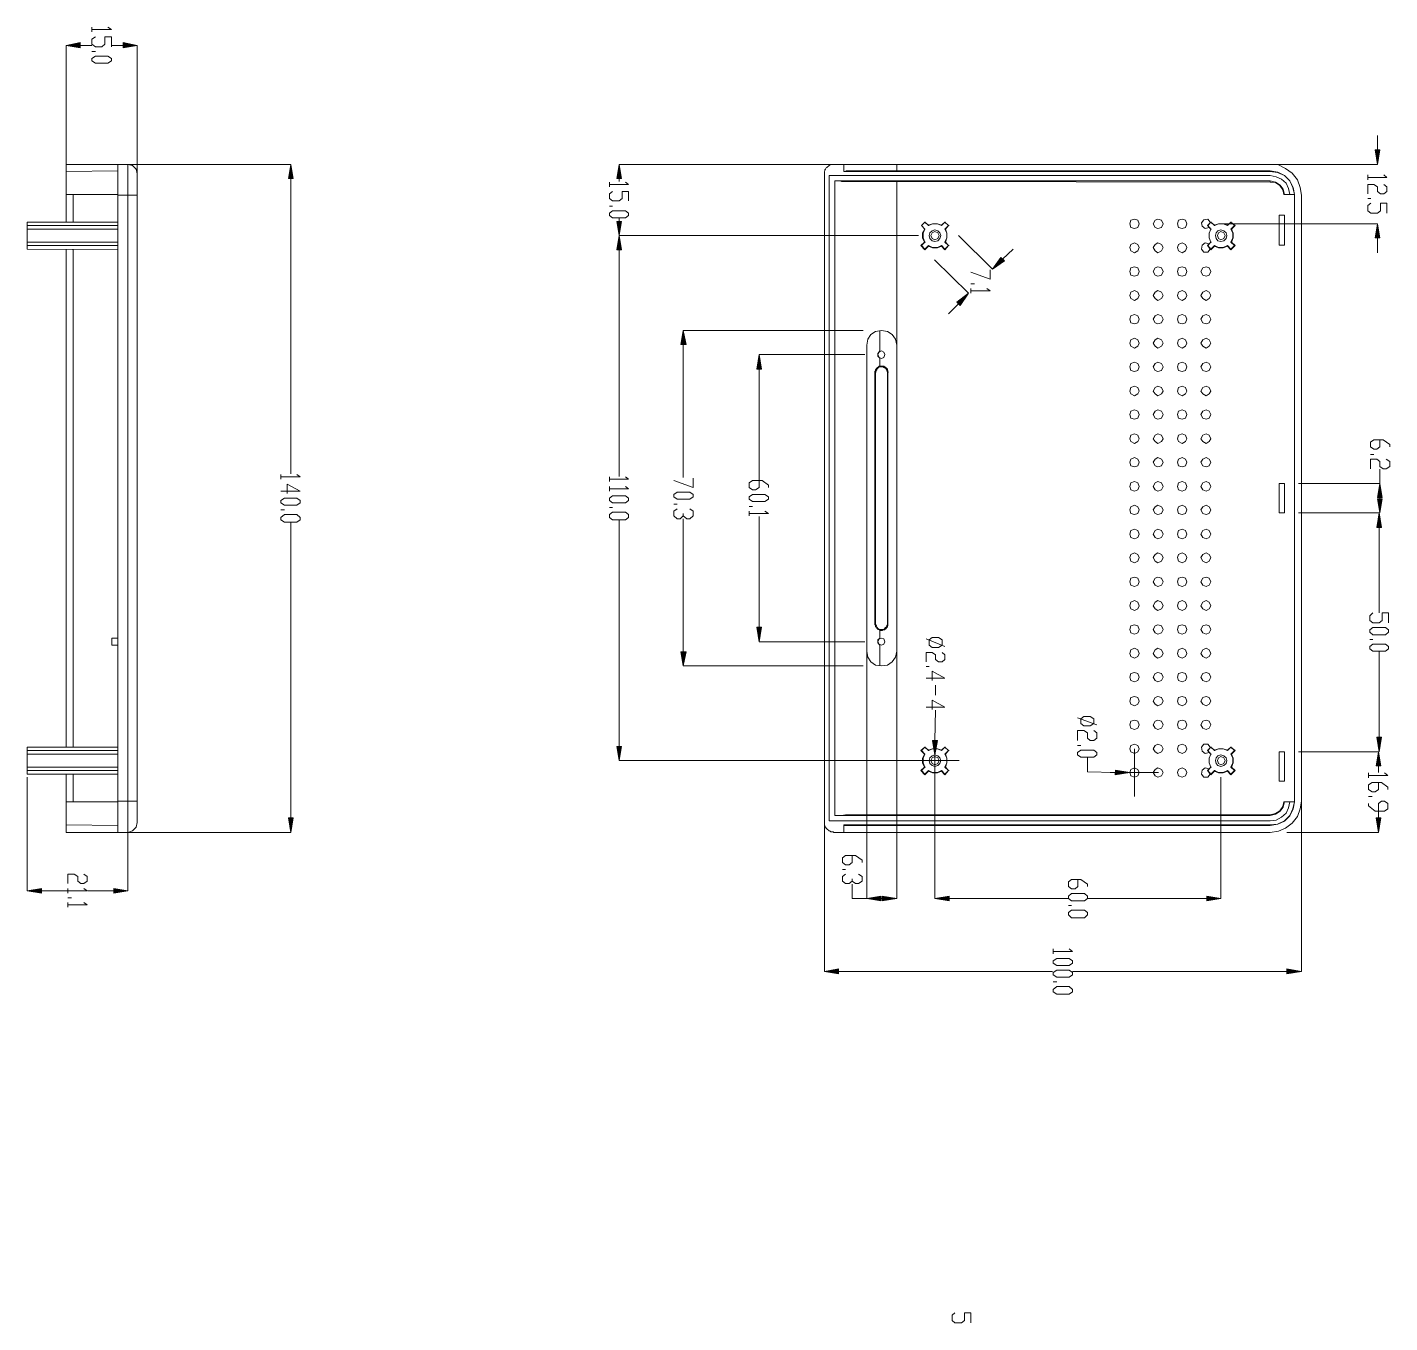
# Model space of a CAD drawing. Header units: inches. Extents: x 165 to 477, y 61 to 737.
# Drawn here: x 164.5 to 442.4, y 472.8 to 736.9 of the extents above; entities that cross this region are included whole.
import ezdxf

# ---------------------------------------------------------------- set-up
doc = ezdxf.new("R2010")
doc.units = ezdxf.units.IN
doc.header["$MEASUREMENT"] = 0
doc.layers.add('图层 1', color=7, linetype='Continuous')

msp = doc.modelspace()

# ---------------------------------------------------------------- hatches: boundary and pattern name
at = {"layer": '图层 1', "true_color": 0xffffff}
for points in [[(175.32, 733.8), (175.32, 732.72), (172.44, 733.2)], [(184.08, 733.8), (184.08, 732.72), (186.96, 733.2)], [(440.4, 711.96), (439.44, 711.96), (439.92, 708.96)], [(218.76, 706.08), (217.8, 706.08), (218.28, 708.96)], [(285.72, 706.08), (284.76, 706.08), (285.24, 708.96)], [(285.72, 697.32), (284.76, 697.32), (285.24, 694.44)], [(440.4, 693.96), (439.44, 693.96), (439.92, 696.84)], [(285.72, 691.56), (284.76, 691.56), (285.24, 694.44)], [(363.84, 689.28), (363.12, 690), (361.44, 687.6)], [(354.84, 680.16), (354.12, 680.88), (356.52, 682.68)], [(298.92, 672.24), (297.84, 672.24), (298.32, 675.12)], [(314.28, 667.2), (313.32, 667.2), (313.8, 670.2)], [(440.88, 641.04), (439.92, 641.04), (440.4, 643.92)], [(440.88, 640.8), (439.92, 640.8), (440.4, 637.92)], [(440.76, 634.92), (439.8, 634.92), (440.28, 637.92)], [(314.28, 614.64), (313.32, 614.64), (313.8, 611.64)], [(298.92, 609.6), (297.84, 609.6), (298.32, 606.72)], [(440.76, 592.2), (439.8, 592.2), (440.28, 589.2)], [(285.72, 590.28), (284.76, 590.28), (285.24, 587.4)], [(350.16, 591.48), (349.2, 591.48), (349.68, 588.6)], [(440.64, 586.32), (439.68, 586.32), (440.16, 589.2)], [(386.52, 585.48), (386.4, 584.52), (389.4, 585)], [(218.76, 575.76), (217.8, 575.76), (218.28, 572.76)], [(440.64, 575.76), (439.68, 575.76), (440.16, 572.76)], [(167.4, 561.36), (167.4, 560.4), (164.52, 560.88)], [(182.16, 561.36), (182.16, 560.4), (185.04, 560.88)], [(338.64, 559.8), (338.64, 558.84), (335.76, 559.32)], [(338.88, 559.8), (338.88, 558.84), (341.88, 559.32)], [(352.56, 559.8), (352.56, 558.84), (349.68, 559.32)], [(405.12, 559.8), (405.12, 558.84), (408, 559.32)], [(330, 544.92), (330, 543.96), (327.12, 544.44)], [(421.44, 544.92), (421.44, 543.96), (424.44, 544.44)]]:
    msp.add_hatch(color=7, dxfattribs=at).paths.add_polyline_path(points)

# ---------------------------------------------------------------- linework, layer by layer
at = {"layer": '图层 1', "color": 7, "lineweight": 5, "true_color": 0xffffff}
for points in [[(180.96, 736.92), (181.68, 736.44), (177.72, 736.44)], [(177.72, 736.92), (177.72, 735.96)], [(178.44, 735), (177.72, 734.52), (177.72, 733.44), (178.44, 732.96), (179.76, 732.96), (180.36, 733.44), (180.36, 735), (181.68, 735), (181.68, 732.96)], [(172.44, 704.76), (172.44, 733.2)], [(175.32, 733.2), (177.72, 733.2)], [(177.72, 732), (178.44, 732)], [(177.72, 730.56), (178.44, 731.04), (180.96, 731.04), (181.68, 730.56), (181.68, 730.08), (180.96, 729.6), (178.44, 729.6), (177.72, 730.08), (177.72, 730.56)], [(184.08, 733.2), (181.8, 733.2)], [(186.96, 704.76), (186.96, 733.2)], [(439.92, 711.96), (439.92, 714.84)], [(172.44, 708.96), (172.44, 697.2)], [(185.04, 708.96), (172.44, 708.96)], [(175.8, 708.96), (218.28, 708.96)], [(183, 708.96), (183, 572.76)], [(186.96, 707.04), (186.72, 708), (186, 708.72), (185.04, 708.96)], [(346.32, 708.96), (285.24, 708.96)], [(327.12, 707.04), (327.12, 707.52), (327.24, 707.64), (327.24, 707.88), (327.36, 708), (327.48, 708.24), (327.6, 708.36), (327.72, 708.48), (327.96, 708.6), (328.08, 708.72), (328.32, 708.84), (328.44, 708.96), (329.04, 708.96)], [(418.08, 708.96), (329.04, 708.96)], [(331.08, 707.52), (331.08, 708.96)], [(408, 708.96), (439.92, 708.96)], [(424.44, 702.72), (424.2, 704.28), (423.6, 705.84), (422.52, 707.16), (421.2, 708.12), (419.76, 708.84), (418.08, 708.96)], [(172.44, 707.52), (183, 707.64)], [(186.96, 707.04), (186.96, 574.8)], [(218.28, 706.08), (218.28, 645.84)], [(285.24, 706.08), (285.24, 705.48)], [(327.12, 707.04), (327.12, 574.8)], [(328.08, 706.68), (328.08, 575.16)], [(418.08, 706.68), (328.08, 706.68)], [(418.08, 707.64), (331.56, 707.64), (331.32, 707.52), (331.08, 707.52)], [(418.08, 707.52), (331.08, 707.52)], [(423, 702.84), (422.76, 704.28), (422.04, 705.6), (420.96, 706.68), (419.64, 707.4), (418.08, 707.64)], [(423, 702.84), (422.64, 704.28), (422.04, 705.6), (420.96, 706.68), (419.52, 707.28), (418.08, 707.52)], [(422.04, 702.84), (421.8, 704.04), (421.32, 705.12), (420.36, 705.96), (419.28, 706.44), (418.08, 706.68)], [(441.24, 706.8), (441.84, 706.32), (438, 706.32)], [(438, 706.8), (438, 705.84)], [(286.56, 705.36), (287.16, 704.88), (283.32, 704.88)], [(283.32, 705.36), (283.32, 704.4)], [(283.92, 703.44), (283.32, 702.96), (283.32, 702), (283.92, 701.52), (285.24, 701.52), (285.84, 702), (285.84, 703.44), (287.16, 703.44), (287.16, 701.52)], [(329.28, 576.24), (329.28, 705.6)], [(329.28, 705.6), (330.36, 705.6), (330.6, 705.48), (331.44, 705.48)], [(418.08, 705.6), (329.28, 705.6)], [(331.44, 705.48), (338.88, 705.48), (418.08, 705.36)], [(420.96, 702.84), (420.72, 703.92), (420.12, 704.76), (419.16, 705.36), (418.08, 705.6)], [(420.84, 702.84), (420.6, 703.8), (420, 704.64), (419.16, 705.24), (418.08, 705.36)], [(441.24, 704.88), (441.84, 704.4), (441.84, 703.44), (441.24, 702.96), (440.52, 702.96), (439.92, 703.44), (439.92, 704.4), (439.2, 704.88), (438, 704.88), (438, 702.96)], [(172.44, 702.84), (183, 702.84)], [(173.88, 697.2), (173.88, 702.84)], [(185.04, 702.72), (183, 702.72)], [(185.04, 579.12), (185.04, 702.72)], [(283.32, 700.44), (283.92, 700.44)], [(420.84, 702.84), (423, 702.84)], [(423, 579), (423, 702.84)], [(424.44, 702.72), (424.44, 579.12)], [(438, 702), (438.6, 702)], [(438.6, 701.04), (438, 700.56), (438, 699.48), (438.6, 699), (439.92, 699), (440.52, 699.48), (440.52, 701.04), (441.84, 701.04), (441.84, 699)], [(283.32, 699), (283.92, 699.48), (286.56, 699.48), (287.16, 699), (287.16, 698.52), (286.56, 698.04), (283.92, 698.04), (283.32, 698.52), (283.32, 699)], [(285.24, 697.32), (285.24, 697.92)], [(390.36, 695.88), (391.08, 696.12), (391.32, 696.84), (391.08, 697.56), (390.36, 697.8), (389.64, 697.56), (389.4, 696.84), (389.64, 696.12), (390.36, 695.88)], [(395.16, 695.88), (395.88, 696.12), (396.24, 696.84), (395.88, 697.56), (395.16, 697.8), (394.56, 697.56), (394.2, 696.84), (394.56, 696.12), (395.16, 695.88)], [(400.08, 695.88), (400.8, 696.12), (401.04, 696.84), (400.8, 697.56), (400.08, 697.8), (399.36, 697.56), (399.12, 696.84), (399.36, 696.12), (400.08, 695.88)], [(405.84, 697.2), (405.36, 697.8), (404.52, 697.68), (404.04, 697.08), (404.16, 696.36), (404.76, 695.88), (405.6, 696.12)], [(419.88, 698.64), (419.88, 692.52)], [(420.96, 698.64), (419.88, 698.64)], [(420.96, 692.52), (420.96, 698.64)], [(164.52, 697.2), (164.52, 691.68), (183, 691.56)], [(164.52, 697.2), (183, 697.2)], [(183, 696.48), (164.52, 696.48)], [(164.52, 695.76), (183, 695.76)], [(347.64, 697.2), (346.92, 696.48)], [(347.64, 697.2), (346.92, 696.48)], [(346.92, 696.48), (347.64, 695.76)], [(347.64, 695.76), (347.16, 694.92), (347.16, 693.96), (347.52, 693.12)], [(347.64, 695.76), (347.28, 694.92), (347.28, 693.96), (347.64, 693.12)], [(348.36, 696.48), (347.64, 697.2), (348.36, 696.6)], [(347.64, 697.2), (347.76, 697.2)], [(347.64, 697.2), (347.76, 697.2)], [(351, 696.48), (350.16, 696.84), (349.2, 696.84), (348.36, 696.48)], [(351, 696.6), (350.16, 696.84), (349.2, 696.84), (348.36, 696.6)], [(348.36, 696.48), (348.36, 696.6)], [(348.36, 696.48), (348.48, 696.48)], [(349.68, 693.24), (350.28, 693.36), (350.64, 693.84), (350.88, 694.44), (350.64, 695.04), (350.28, 695.4), (349.68, 695.64), (349.08, 695.4), (348.6, 695.04), (348.48, 694.44), (348.6, 693.84), (349.08, 693.36), (349.68, 693.24)], [(349.68, 693.6), (350.28, 693.84), (350.52, 694.44), (350.28, 695.04), (349.68, 695.28), (349.08, 695.04), (348.84, 694.44), (349.08, 693.84), (349.68, 693.6)], [(351.72, 697.2), (351, 696.6)], [(351, 696.48), (351.72, 697.2)], [(351, 696.48), (351, 696.6)], [(352.44, 696.48), (351.72, 697.2)], [(352.44, 696.48), (351.72, 697.2)], [(351.72, 697.2), (351.84, 697.2)], [(352.44, 696.48), (351.72, 695.76)], [(351.72, 693.12), (352.08, 693.96), (352.08, 694.92), (351.72, 695.76)], [(351.72, 695.76), (351.84, 695.76)], [(351.72, 695.76), (351.84, 695.76)], [(351.84, 695.76), (352.44, 696.48)], [(351.84, 693.12), (352.08, 693.96), (352.08, 694.92), (351.84, 695.76)], [(352.44, 696.48), (352.56, 696.48)], [(352.44, 696.48), (352.56, 696.48)], [(405.36, 696.48), (405.96, 697.2), (405.24, 696.48)], [(405.24, 696.48), (405.36, 696.48)], [(405.36, 696.48), (405.24, 696.48)], [(405.24, 696.48), (405.96, 695.76), (405.36, 696.48)], [(405.96, 695.76), (405.6, 694.92), (405.6, 693.96), (405.96, 693.12)], [(405.96, 695.76), (405.6, 694.92), (405.6, 693.96), (405.96, 693.12)], [(405.96, 697.2), (406.08, 697.2)], [(406.68, 696.48), (405.96, 697.2), (406.68, 696.6)], [(405.96, 695.76), (406.08, 695.76)], [(405.96, 695.76), (406.08, 695.76)], [(405.96, 695.76), (406.08, 695.76)], [(409.32, 696.48), (408.48, 696.84), (407.52, 696.84), (406.68, 696.48)], [(409.32, 696.6), (408.48, 696.84), (407.52, 696.84), (406.68, 696.6)], [(406.68, 696.48), (406.68, 696.6)], [(406.68, 696.48), (406.8, 696.48)], [(408, 693.24), (408.6, 693.36), (409.08, 693.84), (409.2, 694.44), (409.08, 695.04), (408.6, 695.4), (408, 695.64), (407.4, 695.4), (407.04, 695.04), (406.92, 694.44), (407.04, 693.84), (407.4, 693.36), (408, 693.24)], [(408, 693.6), (408.6, 693.84), (408.84, 694.44), (408.6, 695.04), (408, 695.28), (407.52, 695.04), (407.28, 694.44), (407.52, 693.84), (408, 693.6)], [(408.36, 696.84), (439.92, 696.84)], [(409.32, 696.48), (410.04, 697.2)], [(410.04, 697.2), (409.32, 696.6)], [(409.32, 696.6), (409.32, 696.48)], [(409.32, 696.48), (409.44, 696.48)], [(410.76, 696.48), (410.04, 697.2)], [(410.88, 696.48), (410.04, 697.2)], [(410.04, 697.2), (410.16, 697.2)], [(410.76, 696.48), (410.04, 695.76)], [(410.04, 693.12), (410.4, 693.96), (410.4, 694.92), (410.04, 695.76)], [(410.04, 695.76), (410.16, 695.76)], [(410.16, 695.76), (410.88, 696.48)], [(410.16, 693.12), (410.52, 693.96), (410.52, 694.92), (410.16, 695.76)], [(410.16, 695.76), (410.28, 695.76)], [(410.88, 696.48), (410.76, 696.48)], [(183, 693.12), (164.52, 693.12)], [(164.52, 692.4), (183, 692.4)], [(346.32, 694.44), (285.24, 694.44)], [(346.32, 694.44), (285.24, 694.44)], [(347.52, 693.12), (346.8, 692.4)], [(346.8, 692.4), (347.64, 691.56)], [(346.8, 692.4), (346.92, 692.4)], [(346.92, 692.4), (347.64, 693.12)], [(346.92, 692.4), (347.64, 691.68)], [(347.64, 693.12), (347.52, 693.12)], [(347.64, 693.12), (347.76, 693.12)], [(348.36, 692.4), (347.64, 691.68)], [(347.64, 691.56), (348.36, 692.28)], [(348.36, 692.4), (349.2, 692.04), (350.16, 692.04), (351, 692.4)], [(348.36, 692.4), (348.36, 692.28)], [(348.36, 692.28), (349.2, 691.92), (350.16, 691.92), (351, 692.28)], [(348.36, 692.28), (348.48, 692.28)], [(351.72, 691.68), (351, 692.4)], [(351, 692.4), (351, 692.28)], [(351, 692.4), (351.12, 692.4)], [(351, 692.28), (351.72, 691.56)], [(351.72, 693.12), (352.44, 692.4)], [(351.84, 693.12), (351.72, 693.12)], [(351.72, 693.12), (351.84, 693.12)], [(351.72, 693.12), (351.84, 693.12)], [(351.72, 691.56), (352.44, 692.4)], [(351.72, 691.68), (352.44, 692.4)], [(352.44, 692.4), (351.84, 693.12)], [(352.44, 692.4), (352.56, 692.4)], [(352.44, 692.4), (352.56, 692.4)], [(354.48, 694.44), (361.44, 687.6)], [(390.36, 690.96), (391.08, 691.32), (391.32, 692.04), (391.08, 692.64), (390.36, 693), (389.64, 692.64), (389.4, 692.04), (389.64, 691.32), (390.36, 690.96)], [(395.16, 690.96), (395.88, 691.32), (396.24, 692.04), (395.88, 692.64), (395.16, 693), (394.56, 692.64), (394.2, 692.04), (394.56, 691.32), (395.16, 690.96)], [(400.08, 690.96), (400.8, 691.32), (401.04, 692.04), (400.8, 692.64), (400.08, 693), (399.36, 692.64), (399.12, 692.04), (399.36, 691.32), (400.08, 690.96)], [(405.6, 692.76), (404.76, 693), (404.16, 692.52), (404.04, 691.68), (404.52, 691.08), (405.36, 691.08), (405.84, 691.68)], [(405.36, 692.4), (405.96, 693.12), (405.24, 692.4)], [(405.24, 692.4), (405.96, 691.56)], [(405.24, 692.4), (405.36, 692.4)], [(405.36, 692.4), (405.96, 691.68)], [(405.96, 693.12), (406.08, 693.12)], [(405.96, 693.12), (406.08, 693.12)], [(405.96, 693.12), (406.08, 693.12)], [(406.68, 692.4), (405.96, 691.68)], [(405.96, 691.56), (406.68, 692.28)], [(406.68, 692.4), (407.52, 692.04), (408.48, 692.04), (409.32, 692.4)], [(406.68, 692.28), (406.68, 692.4)], [(406.68, 692.28), (407.52, 691.92), (408.48, 691.92), (409.32, 692.28)], [(406.68, 692.28), (406.8, 692.28)], [(409.32, 692.4), (409.32, 692.28)], [(409.32, 692.4), (409.44, 692.4)], [(410.04, 691.68), (409.32, 692.4)], [(409.32, 692.28), (410.04, 691.56)], [(410.04, 693.12), (410.16, 693.12)], [(410.04, 693.12), (410.76, 692.4)], [(410.04, 691.68), (410.76, 692.4)], [(410.04, 691.56), (410.88, 692.4)], [(410.16, 693.12), (410.28, 693.12)], [(410.88, 692.4), (410.16, 693.12)], [(410.76, 692.4), (410.88, 692.4)], [(419.88, 692.52), (420.96, 692.52)], [(439.92, 693.96), (439.92, 690.96)], [(172.44, 691.68), (172.44, 590.16)], [(173.88, 590.16), (173.88, 691.68)], [(285.24, 691.56), (285.24, 645.36)], [(347.64, 691.68), (347.64, 691.56)], [(349.56, 689.52), (356.52, 682.68)], [(351.72, 691.68), (351.84, 691.68)], [(351.72, 691.56), (351.72, 691.68)], [(363.48, 689.64), (365.64, 691.68)], [(405.96, 691.68), (405.96, 691.56)], [(405.96, 691.68), (406.08, 691.68)], [(410.04, 691.68), (410.16, 691.68)], [(410.04, 691.56), (410.04, 691.68)], [(360.96, 687.48), (360.96, 685.56), (357, 687)], [(390.36, 686.16), (391.08, 686.4), (391.32, 687.12), (391.08, 687.84), (390.36, 688.08), (389.64, 687.84), (389.4, 687.12), (389.64, 686.4), (390.36, 686.16)], [(395.16, 686.16), (395.88, 686.4), (396.24, 687.12), (395.88, 687.84), (395.16, 688.08), (394.56, 687.84), (394.2, 687.12), (394.56, 686.4), (395.16, 686.16)], [(400.08, 686.16), (400.8, 686.4), (401.04, 687.12), (400.8, 687.84), (400.08, 688.08), (399.36, 687.84), (399.12, 687.12), (399.36, 686.4), (400.08, 686.16)], [(405, 686.16), (405.6, 686.4), (405.96, 687.12), (405.6, 687.84), (405, 688.08), (404.28, 687.84), (403.92, 687.12), (404.28, 686.4), (405, 686.16)], [(357, 684.6), (357.72, 684.6)], [(360.24, 683.64), (360.96, 683.16), (357, 683.16)], [(357, 683.64), (357, 682.68)], [(390.36, 681.24), (391.08, 681.6), (391.32, 682.2), (391.08, 682.92), (390.36, 683.28), (389.64, 682.92), (389.4, 682.2), (389.64, 681.6), (390.36, 681.24)], [(395.16, 681.24), (395.88, 681.6), (396.24, 682.2), (395.88, 682.92), (395.16, 683.28), (394.56, 682.92), (394.2, 682.2), (394.56, 681.6), (395.16, 681.24)], [(400.08, 681.24), (400.8, 681.6), (401.04, 682.2), (400.8, 682.92), (400.08, 683.28), (399.36, 682.92), (399.12, 682.2), (399.36, 681.6), (400.08, 681.24)], [(405, 681.24), (405.6, 681.6), (405.96, 682.2), (405.6, 682.92), (405, 683.28), (404.28, 682.92), (403.92, 682.2), (404.28, 681.6), (405, 681.24)], [(354.48, 680.52), (352.44, 678.48)], [(390.36, 676.44), (391.08, 676.68), (391.32, 677.4), (391.08, 678.12), (390.36, 678.36), (389.64, 678.12), (389.4, 677.4), (389.64, 676.68), (390.36, 676.44)], [(395.16, 676.44), (395.88, 676.68), (396.24, 677.4), (395.88, 678.12), (395.16, 678.36), (394.56, 678.12), (394.2, 677.4), (394.56, 676.68), (395.16, 676.44)], [(400.08, 676.44), (400.8, 676.68), (401.04, 677.4), (400.8, 678.12), (400.08, 678.36), (399.36, 678.12), (399.12, 677.4), (399.36, 676.68), (400.08, 676.44)], [(405, 676.44), (405.6, 676.68), (405.96, 677.4), (405.6, 678.12), (405, 678.36), (404.28, 678.12), (403.92, 677.4), (404.28, 676.68), (405, 676.44)], [(335.04, 675.12), (298.32, 675.12)], [(341.88, 672.12), (341.64, 673.32), (340.92, 674.28), (339.96, 674.88), (338.76, 675.12), (337.56, 674.88), (336.6, 674.28), (336, 673.32), (335.76, 672.12)], [(338.4, 670.92), (338.4, 675.12)], [(390.36, 671.52), (391.08, 671.88), (391.32, 672.48), (391.08, 673.2), (390.36, 673.56), (389.64, 673.2), (389.4, 672.48), (389.64, 671.88), (390.36, 671.52)], [(395.16, 671.52), (395.88, 671.88), (396.24, 672.48), (395.88, 673.2), (395.16, 673.56), (394.56, 673.2), (394.2, 672.48), (394.56, 671.88), (395.16, 671.52)], [(400.08, 671.52), (400.8, 671.88), (401.04, 672.48), (400.8, 673.2), (400.08, 673.56), (399.36, 673.2), (399.12, 672.48), (399.36, 671.88), (400.08, 671.52)], [(405, 671.52), (405.6, 671.88), (405.96, 672.48), (405.6, 673.2), (405, 673.56), (404.28, 673.2), (403.92, 672.48), (404.28, 671.88), (405, 671.52)], [(298.32, 672.24), (298.32, 645.12)], [(335.4, 670.2), (313.8, 670.2)], [(335.76, 672.12), (335.76, 609.72)], [(338.76, 669.36), (339.24, 669.6), (339.48, 670.2), (339.24, 670.68), (338.76, 670.92), (338.28, 670.68), (338.04, 670.2), (338.28, 669.6), (338.76, 669.36)], [(338.4, 670.92), (338.04, 670.44), (338.04, 669.84), (338.4, 669.48)], [(341.88, 672.12), (341.88, 609.72)], [(313.8, 667.2), (313.8, 644.64)], [(338.4, 667.8), (338.28, 667.8), (338.16, 667.68), (338.04, 667.56), (337.92, 667.56), (337.8, 667.44), (337.68, 667.32), (337.68, 667.2), (337.56, 667.08), (337.56, 666.84), (337.44, 666.72), (337.44, 666.6)], [(339.96, 666.72), (339.84, 666.84), (339.84, 667.08), (339.72, 667.2), (339.72, 667.32), (339.6, 667.32), (339.48, 667.44), (339.36, 667.56), (339.24, 667.56), (339.12, 667.68), (338.28, 667.68), (338.16, 667.56), (338.04, 667.44), (337.92, 667.32), (337.8, 667.2), (337.8, 667.08), (337.68, 666.96)], [(338.4, 667.8), (338.4, 669.48)], [(339.96, 667.2), (339.84, 667.32), (339.72, 667.44), (339.72, 667.56), (339.6, 667.56), (339.48, 667.68), (339.24, 667.8), (338.4, 667.8)], [(340.08, 666.6), (340.08, 666.96), (339.96, 667.08), (339.96, 667.2)], [(390.36, 666.72), (391.08, 666.96), (391.32, 667.68), (391.08, 668.4), (390.36, 668.64), (389.64, 668.4), (389.4, 667.68), (389.64, 666.96), (390.36, 666.72)], [(395.16, 666.72), (395.88, 666.96), (396.24, 667.68), (395.88, 668.4), (395.16, 668.64), (394.56, 668.4), (394.2, 667.68), (394.56, 666.96), (395.16, 666.72)], [(400.08, 666.72), (400.8, 666.96), (401.04, 667.68), (400.8, 668.4), (400.08, 668.64), (399.36, 668.4), (399.12, 667.68), (399.36, 666.96), (400.08, 666.72)], [(405, 666.72), (405.6, 666.96), (405.96, 667.68), (405.6, 668.4), (405, 668.64), (404.28, 668.4), (403.92, 667.68), (404.28, 666.96), (405, 666.72)], [(337.44, 615.48), (337.44, 666.6)], [(337.56, 666.6), (337.56, 666.72), (337.68, 666.84), (337.68, 666.96)], [(337.56, 615.36), (337.56, 666.6)], [(337.56, 666.6), (337.68, 666.6)], [(339.96, 666.72), (339.96, 666.12)], [(339.96, 666.12), (339.96, 615.84)], [(340.08, 615.24), (340.08, 666.6)], [(340.08, 666.6), (340.2, 666.6)], [(390.36, 661.8), (391.08, 662.16), (391.32, 662.76), (391.08, 663.48), (390.36, 663.72), (389.64, 663.48), (389.4, 662.76), (389.64, 662.16), (390.36, 661.8)], [(395.16, 661.8), (395.88, 662.16), (396.24, 662.76), (395.88, 663.48), (395.16, 663.72), (394.56, 663.48), (394.2, 662.76), (394.56, 662.16), (395.16, 661.8)], [(400.08, 661.8), (400.8, 662.16), (401.04, 662.76), (400.8, 663.48), (400.08, 663.72), (399.36, 663.48), (399.12, 662.76), (399.36, 662.16), (400.08, 661.8)], [(405, 661.8), (405.6, 662.16), (405.96, 662.76), (405.6, 663.48), (405, 663.72), (404.28, 663.48), (403.92, 662.76), (404.28, 662.16), (405, 661.8)], [(390.36, 657), (391.08, 657.24), (391.32, 657.96), (391.08, 658.68), (390.36, 658.92), (389.64, 658.68), (389.4, 657.96), (389.64, 657.24), (390.36, 657)], [(395.16, 657), (395.88, 657.24), (396.24, 657.96), (395.88, 658.68), (395.16, 658.92), (394.56, 658.68), (394.2, 657.96), (394.56, 657.24), (395.16, 657)], [(400.08, 657), (400.8, 657.24), (401.04, 657.96), (400.8, 658.68), (400.08, 658.92), (399.36, 658.68), (399.12, 657.96), (399.36, 657.24), (400.08, 657)], [(405, 657), (405.6, 657.24), (405.96, 657.96), (405.6, 658.68), (405, 658.92), (404.28, 658.68), (403.92, 657.96), (404.28, 657.24), (405, 657)], [(390.36, 652.08), (391.08, 652.44), (391.32, 653.04), (391.08, 653.76), (390.36, 654), (389.64, 653.76), (389.4, 653.04), (389.64, 652.44), (390.36, 652.08)], [(395.16, 652.08), (395.88, 652.44), (396.24, 653.04), (395.88, 653.76), (395.16, 654), (394.56, 653.76), (394.2, 653.04), (394.56, 652.44), (395.16, 652.08)], [(400.08, 652.08), (400.8, 652.44), (401.04, 653.04), (400.8, 653.76), (400.08, 654), (399.36, 653.76), (399.12, 653.04), (399.36, 652.44), (400.08, 652.08)], [(405, 652.08), (405.6, 652.44), (405.96, 653.04), (405.6, 653.76), (405, 654), (404.28, 653.76), (403.92, 653.04), (404.28, 652.44), (405, 652.08)], [(440.4, 652.8), (440.4, 651.36), (439.8, 650.88), (439.2, 650.88), (438.48, 651.36), (438.48, 652.32), (439.2, 652.8), (441.12, 652.8), (442.44, 651.84), (442.44, 651.36)], [(390.36, 647.28), (391.08, 647.52), (391.32, 648.24), (391.08, 648.84), (390.36, 649.2), (389.64, 648.84), (389.4, 648.24), (389.64, 647.52), (390.36, 647.28)], [(395.16, 647.28), (395.88, 647.52), (396.24, 648.24), (395.88, 648.84), (395.16, 649.2), (394.56, 648.84), (394.2, 648.24), (394.56, 647.52), (395.16, 647.28)], [(400.08, 647.28), (400.8, 647.52), (401.04, 648.24), (400.8, 648.84), (400.08, 649.2), (399.36, 648.84), (399.12, 648.24), (399.36, 647.52), (400.08, 647.28)], [(405, 647.28), (405.6, 647.52), (405.96, 648.24), (405.6, 648.84), (405, 649.2), (404.28, 648.84), (403.92, 648.24), (404.28, 647.52), (405, 647.28)], [(438.48, 649.8), (439.2, 649.8)], [(441.72, 648.84), (442.44, 648.36), (442.44, 647.4), (441.72, 646.92), (441.12, 646.92), (440.4, 647.4), (440.4, 648.36), (439.8, 648.84), (438.48, 648.84), (438.48, 646.92)], [(219.48, 645.72), (220.2, 645.24), (216.24, 645.24)], [(216.24, 645.72), (216.24, 644.76)], [(286.56, 645.24), (287.16, 644.76), (283.32, 644.76)], [(283.32, 645.24), (283.32, 644.28)], [(300.36, 645), (300.36, 643.08), (296.4, 644.52)], [(440.4, 643.92), (440.4, 646.8)], [(217.56, 641.88), (217.56, 643.8), (220.2, 642.36), (216.24, 642.36)], [(286.56, 643.32), (287.16, 642.84), (283.32, 642.84)], [(283.32, 643.32), (283.32, 642.36)], [(296.4, 641.64), (297.12, 642.12), (299.64, 642.12), (300.36, 641.64), (300.36, 641.16), (299.64, 640.68), (297.12, 640.68), (296.4, 641.16), (296.4, 641.64)], [(313.8, 644.52), (313.8, 643.08), (313.08, 642.6), (312.48, 642.6), (311.76, 643.08), (311.76, 644.04), (312.48, 644.52), (314.4, 644.52), (315.72, 643.56), (315.72, 643.08)], [(390.36, 642.36), (391.08, 642.6), (391.32, 643.32), (391.08, 644.04), (390.36, 644.28), (389.64, 644.04), (389.4, 643.32), (389.64, 642.6), (390.36, 642.36)], [(395.16, 642.36), (395.88, 642.6), (396.24, 643.32), (395.88, 644.04), (395.16, 644.28), (394.56, 644.04), (394.2, 643.32), (394.56, 642.6), (395.16, 642.36)], [(400.08, 642.36), (400.8, 642.6), (401.04, 643.32), (400.8, 644.04), (400.08, 644.28), (399.36, 644.04), (399.12, 643.32), (399.36, 642.6), (400.08, 642.36)], [(405, 642.36), (405.6, 642.6), (405.96, 643.32), (405.6, 644.04), (405, 644.28), (404.28, 644.04), (403.92, 643.32), (404.28, 642.6), (405, 642.36)], [(419.88, 643.92), (419.88, 637.92)], [(420.96, 643.92), (419.88, 643.92)], [(420.96, 637.92), (420.96, 643.92)], [(423.84, 643.92), (440.4, 643.92)], [(216.24, 640.44), (216.96, 640.92), (219.48, 640.92), (220.2, 640.44), (220.2, 639.96), (219.48, 639.48), (216.96, 639.48), (216.24, 639.96), (216.24, 640.44)], [(283.32, 640.92), (283.92, 641.4), (286.56, 641.4), (287.16, 640.92), (287.16, 640.44), (286.56, 639.96), (283.92, 639.96), (283.32, 640.44), (283.32, 640.92)], [(296.4, 639.72), (297.12, 639.72)], [(311.76, 641.16), (312.48, 641.64), (315, 641.64), (315.72, 641.16), (315.72, 640.68), (315, 640.2), (312.48, 640.2), (311.76, 640.68), (311.76, 641.16)], [(311.76, 639.24), (312.48, 639.24)], [(390.36, 637.56), (391.08, 637.8), (391.32, 638.52), (391.08, 639.12), (390.36, 639.48), (389.64, 639.12), (389.4, 638.52), (389.64, 637.8), (390.36, 637.56)], [(395.16, 637.56), (395.88, 637.8), (396.24, 638.52), (395.88, 639.12), (395.16, 639.48), (394.56, 639.12), (394.2, 638.52), (394.56, 637.8), (395.16, 637.56)], [(400.08, 637.56), (400.8, 637.8), (401.04, 638.52), (400.8, 639.12), (400.08, 639.48), (399.36, 639.12), (399.12, 638.52), (399.36, 637.8), (400.08, 637.56)], [(405, 637.56), (405.6, 637.8), (405.96, 638.52), (405.6, 639.12), (405, 639.48), (404.28, 639.12), (403.92, 638.52), (404.28, 637.8), (405, 637.56)], [(440.4, 640.8), (440.4, 641.04)], [(216.24, 638.52), (216.96, 638.52)], [(216.24, 636.96), (216.96, 637.56), (219.48, 637.56), (220.2, 636.96), (220.2, 636.48), (219.48, 636), (216.96, 636), (216.24, 636.48), (216.24, 636.96)], [(283.32, 639), (283.92, 639)], [(283.32, 637.56), (283.92, 638.04), (286.56, 638.04), (287.16, 637.56), (287.16, 636.96), (286.56, 636.48), (283.92, 636.48), (283.32, 636.96), (283.32, 637.56)], [(285.24, 590.28), (285.24, 636.48)], [(298.32, 637.32), (297.72, 636.72), (297.12, 636.72), (296.4, 637.32), (296.4, 638.28), (297.12, 638.76)], [(299.64, 638.76), (300.36, 638.28), (300.36, 637.32), (299.64, 636.72), (299.04, 636.72), (298.32, 637.32), (298.32, 637.8)], [(298.32, 609.6), (298.32, 636.72)], [(315, 638.28), (315.72, 637.8), (311.76, 637.8)], [(311.76, 638.28), (311.76, 637.32)], [(313.8, 614.64), (313.8, 637.2)], [(419.88, 637.92), (420.96, 637.92)], [(423.84, 637.92), (440.4, 637.92)], [(423.84, 637.92), (440.28, 637.92)], [(218.28, 575.76), (218.28, 636)], [(390.36, 632.64), (391.08, 632.88), (391.32, 633.6), (391.08, 634.32), (390.36, 634.56), (389.64, 634.32), (389.4, 633.6), (389.64, 632.88), (390.36, 632.64)], [(395.16, 632.64), (395.88, 632.88), (396.24, 633.6), (395.88, 634.32), (395.16, 634.56), (394.56, 634.32), (394.2, 633.6), (394.56, 632.88), (395.16, 632.64)], [(400.08, 632.64), (400.8, 632.88), (401.04, 633.6), (400.8, 634.32), (400.08, 634.56), (399.36, 634.32), (399.12, 633.6), (399.36, 632.88), (400.08, 632.64)], [(405, 632.64), (405.6, 632.88), (405.96, 633.6), (405.6, 634.32), (405, 634.56), (404.28, 634.32), (403.92, 633.6), (404.28, 632.88), (405, 632.64)], [(440.28, 634.92), (440.28, 617.52)], [(335.76, 632.52), (335.76, 559.32)], [(341.88, 632.52), (341.88, 559.32)], [(390.36, 627.72), (391.08, 628.08), (391.32, 628.8), (391.08, 629.4), (390.36, 629.76), (389.64, 629.4), (389.4, 628.8), (389.64, 628.08), (390.36, 627.72)], [(395.16, 627.72), (395.88, 628.08), (396.24, 628.8), (395.88, 629.4), (395.16, 629.76), (394.56, 629.4), (394.2, 628.8), (394.56, 628.08), (395.16, 627.72)], [(400.08, 627.72), (400.8, 628.08), (401.04, 628.8), (400.8, 629.4), (400.08, 629.76), (399.36, 629.4), (399.12, 628.8), (399.36, 628.08), (400.08, 627.72)], [(405, 627.72), (405.6, 628.08), (405.96, 628.8), (405.6, 629.4), (405, 629.76), (404.28, 629.4), (403.92, 628.8), (404.28, 628.08), (405, 627.72)], [(390.36, 622.92), (391.08, 623.16), (391.32, 623.88), (391.08, 624.6), (390.36, 624.84), (389.64, 624.6), (389.4, 623.88), (389.64, 623.16), (390.36, 622.92)], [(395.16, 622.92), (395.88, 623.16), (396.24, 623.88), (395.88, 624.6), (395.16, 624.84), (394.56, 624.6), (394.2, 623.88), (394.56, 623.16), (395.16, 622.92)], [(400.08, 622.92), (400.8, 623.16), (401.04, 623.88), (400.8, 624.6), (400.08, 624.84), (399.36, 624.6), (399.12, 623.88), (399.36, 623.16), (400.08, 622.92)], [(405, 622.92), (405.6, 623.16), (405.96, 623.88), (405.6, 624.6), (405, 624.84), (404.28, 624.6), (403.92, 623.88), (404.28, 623.16), (405, 622.92)], [(390.36, 618), (391.08, 618.36), (391.32, 618.96), (391.08, 619.68), (390.36, 620.04), (389.64, 619.68), (389.4, 618.96), (389.64, 618.36), (390.36, 618)], [(395.16, 618), (395.88, 618.36), (396.24, 618.96), (395.88, 619.68), (395.16, 620.04), (394.56, 619.68), (394.2, 618.96), (394.56, 618.36), (395.16, 618)], [(400.08, 618), (400.8, 618.36), (401.04, 618.96), (400.8, 619.68), (400.08, 620.04), (399.36, 619.68), (399.12, 618.96), (399.36, 618.36), (400.08, 618)], [(405, 618), (405.6, 618.36), (405.96, 618.96), (405.6, 619.68), (405, 620.04), (404.28, 619.68), (403.92, 618.96), (404.28, 618.36), (405, 618)], [(438.96, 617.52), (438.36, 616.92), (438.36, 615.96), (438.96, 615.48), (440.28, 615.48), (440.88, 615.96), (440.88, 617.52), (442.2, 617.52), (442.2, 615.48)], [(337.44, 615.48), (337.44, 615.24)], [(338.4, 614.04), (338.28, 614.04), (338.16, 614.16), (338.04, 614.16), (337.92, 614.28), (337.8, 614.4), (337.8, 614.52), (337.68, 614.64), (337.56, 614.76), (337.56, 615), (337.44, 615.12), (337.44, 615.24)], [(337.56, 615.12), (337.56, 615.36)], [(337.56, 615.12), (337.68, 615)], [(339.84, 615), (339.84, 614.76), (339.72, 614.64), (339.6, 614.52), (339.48, 614.4), (339.48, 614.28), (339.36, 614.28), (339.24, 614.16), (338.28, 614.16), (338.16, 614.28), (338.04, 614.28), (338.04, 614.4), (337.92, 614.52), (337.8, 614.64), (337.68, 614.76)], [(337.68, 615), (337.8, 615)], [(337.68, 615), (337.68, 614.76)], [(338.4, 614.04), (338.52, 614.04), (338.64, 613.92), (338.88, 613.92), (339.12, 614.04), (339.36, 614.04), (339.48, 614.16), (339.6, 614.28), (339.72, 614.28), (339.72, 614.4), (339.84, 614.52)], [(339.96, 615.84), (339.96, 615.12), (339.84, 615)], [(339.84, 614.52), (339.96, 614.64), (339.96, 614.76), (340.08, 614.88), (340.08, 615.24)], [(390.36, 613.2), (391.08, 613.44), (391.32, 614.16), (391.08, 614.88), (390.36, 615.12), (389.64, 614.88), (389.4, 614.16), (389.64, 613.44), (390.36, 613.2)], [(395.16, 613.2), (395.88, 613.44), (396.24, 614.16), (395.88, 614.88), (395.16, 615.12), (394.56, 614.88), (394.2, 614.16), (394.56, 613.44), (395.16, 613.2)], [(400.08, 613.2), (400.8, 613.44), (401.04, 614.16), (400.8, 614.88), (400.08, 615.12), (399.36, 614.88), (399.12, 614.16), (399.36, 613.44), (400.08, 613.2)], [(405, 613.2), (405.6, 613.44), (405.96, 614.16), (405.6, 614.88), (405, 615.12), (404.28, 614.88), (403.92, 614.16), (404.28, 613.44), (405, 613.2)], [(438.36, 614.04), (438.96, 614.52), (441.6, 614.52), (442.2, 614.04), (442.2, 613.56), (441.6, 613.08), (438.96, 613.08), (438.36, 613.56), (438.36, 614.04)], [(183, 612.36), (181.8, 612.36)], [(181.8, 612.36), (181.8, 610.92)], [(335.4, 611.64), (313.8, 611.64)], [(338.76, 610.92), (339.24, 611.16), (339.48, 611.64), (339.24, 612.24), (338.76, 612.36), (338.28, 612.24), (338.04, 611.64), (338.28, 611.16), (338.76, 610.92)], [(338.4, 612.36), (338.04, 612), (338.04, 611.4), (338.4, 610.92)], [(338.4, 612.36), (338.4, 614.04)], [(347.88, 612.24), (351.72, 610.68)], [(348.48, 612), (349.08, 612.48), (350.4, 612.48), (351.12, 612), (351.12, 610.92), (350.4, 610.44), (349.08, 610.44), (348.48, 610.92), (348.48, 612)], [(438.36, 612.12), (438.96, 612.12)], [(183, 610.92), (181.8, 610.92)], [(335.76, 609.72), (336, 608.52), (336.6, 607.56), (337.56, 606.84), (338.76, 606.72), (339.96, 606.84), (340.92, 607.56), (341.64, 608.52), (341.88, 609.72)], [(338.4, 606.72), (338.4, 610.92)], [(351.12, 609.48), (351.72, 609), (351.72, 608.04), (351.12, 607.56), (350.4, 607.56), (349.8, 608.04), (349.8, 609), (349.08, 609.48), (347.88, 609.48), (347.88, 607.56)], [(390.36, 608.28), (391.08, 608.64), (391.32, 609.24), (391.08, 609.96), (390.36, 610.32), (389.64, 609.96), (389.4, 609.24), (389.64, 608.64), (390.36, 608.28)], [(395.16, 608.28), (395.88, 608.64), (396.24, 609.24), (395.88, 609.96), (395.16, 610.32), (394.56, 609.96), (394.2, 609.24), (394.56, 608.64), (395.16, 608.28)], [(400.08, 608.28), (400.8, 608.64), (401.04, 609.24), (400.8, 609.96), (400.08, 610.32), (399.36, 609.96), (399.12, 609.24), (399.36, 608.64), (400.08, 608.28)], [(405, 608.28), (405.6, 608.64), (405.96, 609.24), (405.6, 609.96), (405, 610.32), (404.28, 609.96), (403.92, 609.24), (404.28, 608.64), (405, 608.28)], [(424.44, 609.36), (424.44, 544.44)], [(438.36, 610.68), (438.96, 611.16), (441.6, 611.16), (442.2, 610.68), (442.2, 610.2), (441.6, 609.72), (438.96, 609.72), (438.36, 610.2), (438.36, 610.68)], [(440.28, 592.2), (440.28, 609.6)], [(335.04, 606.72), (298.32, 606.72)], [(347.88, 606.6), (348.48, 606.6)], [(349.08, 603.72), (349.08, 605.64), (351.72, 604.2), (347.88, 604.2)], [(390.36, 603.48), (391.08, 603.72), (391.32, 604.44), (391.08, 605.16), (390.36, 605.4), (389.64, 605.16), (389.4, 604.44), (389.64, 603.72), (390.36, 603.48)], [(395.16, 603.48), (395.88, 603.72), (396.24, 604.44), (395.88, 605.16), (395.16, 605.4), (394.56, 605.16), (394.2, 604.44), (394.56, 603.72), (395.16, 603.48)], [(400.08, 603.48), (400.8, 603.72), (401.04, 604.44), (400.8, 605.16), (400.08, 605.4), (399.36, 605.16), (399.12, 604.44), (399.36, 603.72), (400.08, 603.48)], [(405, 603.48), (405.6, 603.72), (405.96, 604.44), (405.6, 605.16), (405, 605.4), (404.28, 605.16), (403.92, 604.44), (404.28, 603.72), (405, 603.48)], [(349.8, 602.76), (349.8, 600.72)], [(390.36, 598.56), (391.08, 598.92), (391.32, 599.52), (391.08, 600.24), (390.36, 600.48), (389.64, 600.24), (389.4, 599.52), (389.64, 598.92), (390.36, 598.56)], [(395.16, 598.56), (395.88, 598.92), (396.24, 599.52), (395.88, 600.24), (395.16, 600.48), (394.56, 600.24), (394.2, 599.52), (394.56, 598.92), (395.16, 598.56)], [(400.08, 598.56), (400.8, 598.92), (401.04, 599.52), (400.8, 600.24), (400.08, 600.48), (399.36, 600.24), (399.12, 599.52), (399.36, 598.92), (400.08, 598.56)], [(405, 598.56), (405.6, 598.92), (405.96, 599.52), (405.6, 600.24), (405, 600.48), (404.28, 600.24), (403.92, 599.52), (404.28, 598.92), (405, 598.56)], [(349.08, 597.84), (349.08, 599.76), (351.72, 598.32), (347.88, 598.32)], [(349.8, 597.72), (349.68, 591.48)], [(327.12, 596.4), (327.12, 544.44)], [(378.72, 596.16), (382.68, 594.72)], [(379.44, 595.92), (380.04, 596.4), (381.36, 596.4), (382.08, 595.92), (382.08, 594.96), (381.36, 594.48), (380.04, 594.48), (379.44, 594.96), (379.44, 595.92)], [(390.36, 593.76), (391.08, 594), (391.32, 594.72), (391.08, 595.44), (390.36, 595.68), (389.64, 595.44), (389.4, 594.72), (389.64, 594), (390.36, 593.76)], [(395.16, 593.76), (395.88, 594), (396.24, 594.72), (395.88, 595.44), (395.16, 595.68), (394.56, 595.44), (394.2, 594.72), (394.56, 594), (395.16, 593.76)], [(400.08, 593.76), (400.8, 594), (401.04, 594.72), (400.8, 595.44), (400.08, 595.68), (399.36, 595.44), (399.12, 594.72), (399.36, 594), (400.08, 593.76)], [(405, 593.76), (405.6, 594), (405.96, 594.72), (405.6, 595.44), (405, 595.68), (404.28, 595.44), (403.92, 594.72), (404.28, 594), (405, 593.76)], [(349.68, 592.32), (349.68, 582.48)], [(382.08, 593.52), (382.68, 593.04), (382.68, 591.96), (382.08, 591.48), (381.36, 591.48), (380.76, 591.96), (380.76, 593.04), (380.04, 593.52), (378.72, 593.52), (378.72, 591.48)], [(164.52, 590.16), (183, 590.16)], [(164.52, 590.16), (164.52, 584.64)], [(183, 589.44), (164.52, 589.44)], [(346.92, 589.44), (347.64, 590.16), (346.8, 589.44)], [(346.8, 589.44), (347.52, 588.72)], [(346.92, 589.44), (346.8, 589.44)], [(347.64, 588.72), (346.92, 589.44)], [(348.36, 589.44), (347.64, 590.16), (348.36, 589.56)], [(347.64, 590.16), (347.76, 590.16)], [(351, 589.44), (350.16, 589.8), (349.2, 589.8), (348.36, 589.44)], [(351, 589.56), (350.16, 589.8), (349.2, 589.8), (348.36, 589.56)], [(348.36, 589.44), (348.36, 589.56)], [(348.36, 589.44), (348.48, 589.44)], [(351.72, 590.16), (351, 589.56)], [(351, 589.44), (351.72, 590.16)], [(351, 589.44), (351, 589.56)], [(352.44, 589.44), (351.72, 590.16)], [(352.44, 589.44), (351.72, 590.16)], [(351.72, 590.16), (351.84, 590.16)], [(351.72, 590.16), (351.84, 590.16)], [(352.44, 589.44), (351.72, 588.72)], [(351.84, 588.72), (352.44, 589.44)], [(352.44, 589.44), (352.56, 589.44)], [(352.44, 589.44), (352.56, 589.44)], [(378.72, 590.52), (379.44, 590.52)], [(378.72, 589.08), (379.44, 589.56), (382.08, 589.56), (382.68, 589.08), (382.68, 588.6), (382.08, 588.12), (379.44, 588.12), (378.72, 588.6), (378.72, 589.08)], [(390.36, 588.84), (391.08, 589.2), (391.32, 589.8), (391.08, 590.52), (390.36, 590.76), (389.64, 590.52), (389.4, 589.8), (389.64, 589.2), (390.36, 588.84)], [(390.36, 589.8), (390.36, 580.08)], [(395.16, 588.84), (395.88, 589.2), (396.24, 589.8), (395.88, 590.52), (395.16, 590.76), (394.56, 590.52), (394.2, 589.8), (394.56, 589.2), (395.16, 588.84)], [(400.08, 588.84), (400.8, 589.2), (401.04, 589.8), (400.8, 590.52), (400.08, 590.76), (399.36, 590.52), (399.12, 589.8), (399.36, 589.2), (400.08, 588.84)], [(405.84, 590.16), (405.36, 590.76), (404.52, 590.76), (404.04, 590.16), (404.16, 589.32), (404.76, 588.84), (405.6, 589.08)], [(405.96, 590.16), (405.24, 589.44)], [(405.24, 589.44), (405.36, 589.44)], [(405.36, 589.44), (405.24, 589.44)], [(405.24, 589.44), (405.96, 588.72), (405.36, 589.44)], [(405.96, 590.16), (405.36, 589.44)], [(405.96, 590.16), (406.08, 590.16)], [(405.96, 590.16), (406.08, 590.16)], [(406.68, 589.44), (405.96, 590.16), (406.68, 589.56)], [(409.32, 589.44), (408.48, 589.8), (407.52, 589.8), (406.68, 589.44)], [(409.32, 589.56), (408.48, 589.8), (407.52, 589.8), (406.68, 589.56)], [(406.68, 589.44), (406.68, 589.56)], [(406.68, 589.44), (406.8, 589.44)], [(409.32, 589.44), (410.04, 590.16)], [(410.04, 590.16), (409.32, 589.56)], [(409.32, 589.56), (409.32, 589.44)], [(409.32, 589.44), (409.44, 589.44)], [(410.88, 589.44), (410.04, 590.16)], [(410.76, 589.44), (410.04, 590.16)], [(410.04, 590.16), (410.16, 590.16)], [(410.04, 590.16), (410.16, 590.16)], [(410.76, 589.44), (410.04, 588.72)], [(410.16, 588.72), (410.88, 589.44)], [(410.88, 589.44), (410.76, 589.44)], [(420.96, 589.2), (419.88, 589.2)], [(419.88, 589.2), (419.88, 583.2)], [(420.96, 583.2), (420.96, 589.2)], [(423.84, 589.2), (440.28, 589.2)], [(423.84, 589.2), (440.16, 589.2)], [(164.52, 588.72), (183, 588.72)], [(346.32, 587.4), (285.24, 587.4)], [(344.76, 587.4), (354.6, 587.4)], [(347.52, 588.72), (347.16, 587.88), (347.16, 586.92), (347.52, 586.08)], [(347.64, 588.72), (347.28, 587.88), (347.28, 586.92), (347.64, 586.08)], [(347.52, 588.72), (347.64, 588.72)], [(347.64, 588.72), (347.52, 588.72)], [(349.68, 586.2), (350.28, 586.44), (350.64, 586.8), (350.88, 587.4), (350.64, 588), (350.28, 588.36), (349.68, 588.6), (349.08, 588.36), (348.6, 588), (348.48, 587.4), (348.6, 586.8), (349.08, 586.44), (349.68, 586.2)], [(349.68, 586.56), (350.28, 586.8), (350.52, 587.4), (350.28, 588), (349.68, 588.24), (349.08, 588), (348.84, 587.4), (349.08, 586.8), (349.68, 586.56)], [(351.72, 586.08), (352.08, 586.92), (352.08, 587.88), (351.72, 588.72)], [(351.72, 588.72), (351.84, 588.72)], [(351.72, 588.72), (351.84, 588.72)], [(351.84, 586.08), (352.08, 586.92), (352.08, 587.88), (351.84, 588.72)], [(380.76, 588), (380.76, 585.12), (386.4, 585)], [(405.96, 588.72), (405.6, 587.88), (405.6, 586.92), (405.96, 586.08)], [(405.96, 588.72), (405.6, 587.88), (405.6, 586.92), (405.96, 586.08)], [(405.96, 588.72), (406.08, 588.72)], [(405.96, 588.72), (406.08, 588.72)], [(405.96, 588.72), (406.08, 588.72)], [(408, 586.2), (408.6, 586.44), (409.08, 586.8), (409.2, 587.4), (409.08, 588), (408.6, 588.36), (408, 588.6), (407.4, 588.36), (407.04, 588), (406.92, 587.4), (407.04, 586.8), (407.4, 586.44), (408, 586.2)], [(408, 586.56), (408.6, 586.8), (408.84, 587.4), (408.6, 588), (408, 588.24), (407.52, 588), (407.28, 587.4), (407.52, 586.8), (408, 586.56)], [(410.04, 586.08), (410.4, 586.92), (410.4, 587.88), (410.04, 588.72)], [(410.16, 588.72), (410.04, 588.72)], [(410.16, 586.08), (410.52, 586.92), (410.52, 587.88), (410.16, 588.72)], [(183, 586.08), (164.52, 586.08)], [(164.52, 585.36), (183, 585.36)], [(183, 584.64), (164.52, 584.64)], [(164.52, 584.04), (164.52, 560.88)], [(172.44, 584.64), (172.44, 572.76)], [(173.88, 579), (173.88, 584.64)], [(185.04, 584.4), (185.04, 560.88)], [(347.52, 586.08), (346.8, 585.36)], [(346.8, 585.36), (347.64, 584.52)], [(346.8, 585.36), (346.92, 585.36)], [(346.92, 585.36), (347.64, 586.08)], [(346.92, 585.36), (347.64, 584.64)], [(347.64, 586.08), (347.52, 586.08)], [(347.64, 586.08), (347.76, 586.08)], [(348.36, 585.36), (347.64, 584.64)], [(347.64, 584.52), (348.36, 585.24)], [(347.64, 584.64), (347.64, 584.52)], [(347.64, 584.64), (347.76, 584.64)], [(348.36, 585.36), (349.2, 585), (350.16, 585), (351, 585.36)], [(348.36, 585.36), (348.36, 585.24)], [(348.36, 585.24), (349.2, 584.88), (350.16, 584.88), (351, 585.24)], [(349.68, 584.04), (349.68, 559.32)], [(351.72, 584.64), (351, 585.36)], [(351, 585.36), (351, 585.24)], [(351, 585.36), (351.12, 585.36)], [(351, 585.24), (351.72, 584.52)], [(351.84, 586.08), (351.72, 586.08), (352.44, 585.36)], [(351.72, 586.08), (351.84, 586.08)], [(351.72, 586.08), (351.84, 586.08)], [(351.72, 584.64), (352.44, 585.36)], [(351.72, 584.52), (352.44, 585.36)], [(351.72, 584.52), (351.72, 584.64)], [(352.44, 585.36), (351.84, 586.08)], [(352.44, 585.36), (352.56, 585.36)], [(352.44, 585.36), (352.56, 585.36)], [(385.44, 585), (395.28, 585)], [(390.36, 584.04), (391.08, 584.28), (391.32, 585), (391.08, 585.6), (390.36, 585.96), (389.64, 585.6), (389.4, 585), (389.64, 584.28), (390.36, 584.04)], [(395.16, 584.04), (395.88, 584.28), (396.24, 585), (395.88, 585.6), (395.16, 585.96), (394.56, 585.6), (394.2, 585), (394.56, 584.28), (395.16, 584.04)], [(400.08, 584.04), (400.8, 584.28), (401.04, 585), (400.8, 585.6), (400.08, 585.96), (399.36, 585.6), (399.12, 585), (399.36, 584.28), (400.08, 584.04)], [(405.6, 585.72), (404.76, 585.96), (404.16, 585.48), (404.04, 584.64), (404.52, 584.04), (405.36, 584.04), (405.84, 584.64)], [(405.36, 585.36), (405.96, 586.08), (405.24, 585.36)], [(405.24, 585.36), (405.96, 584.52)], [(405.24, 585.36), (405.36, 585.36)], [(405.36, 585.36), (405.96, 584.64)], [(405.96, 586.08), (406.08, 586.08)], [(405.96, 586.08), (406.08, 586.08)], [(406.68, 585.36), (405.96, 584.64)], [(405.96, 584.52), (406.68, 585.24)], [(405.96, 584.64), (405.96, 584.52)], [(406.68, 585.36), (407.52, 585), (408.48, 585), (409.32, 585.36)], [(406.68, 585.36), (406.8, 585.36)], [(406.68, 585.24), (406.68, 585.36)], [(406.68, 585.24), (407.52, 584.88), (408.48, 584.88), (409.32, 585.24)], [(408, 584.04), (408, 559.32)], [(409.32, 585.36), (409.32, 585.24)], [(409.32, 585.36), (409.44, 585.36)], [(410.04, 584.64), (409.32, 585.36)], [(409.32, 585.24), (410.04, 584.52)], [(410.04, 586.08), (410.16, 586.08)], [(410.04, 586.08), (410.76, 585.36)], [(410.04, 584.52), (410.88, 585.36)], [(410.04, 584.64), (410.76, 585.36)], [(410.04, 584.52), (410.04, 584.64)], [(410.16, 586.08), (410.28, 586.08)], [(410.88, 585.36), (410.16, 586.08)], [(410.76, 585.36), (410.88, 585.36)], [(441.36, 584.88), (442.08, 584.4), (438.12, 584.4)], [(438.12, 584.88), (438.12, 583.92)], [(440.16, 586.32), (440.16, 585)], [(419.88, 583.2), (420.96, 583.2)], [(440.16, 582.96), (440.16, 581.52), (439.44, 581.04), (438.84, 581.04), (438.12, 581.52), (438.12, 582.48), (438.84, 582.96), (440.76, 582.96), (442.08, 582), (442.08, 581.52)], [(183, 579), (172.44, 579)], [(183, 579.12), (185.04, 579.12)], [(418.08, 572.76), (419.76, 573), (421.2, 573.6), (422.52, 574.68), (423.6, 576), (424.2, 577.56), (424.44, 579.12)], [(418.08, 576.36), (419.16, 576.6), (420, 577.2), (420.6, 578.04), (420.84, 579)], [(418.08, 576.24), (419.16, 576.48), (420.12, 577.08), (420.72, 577.92), (420.96, 579)], [(418.08, 575.16), (419.28, 575.28), (420.36, 575.88), (421.32, 576.72), (421.8, 577.8), (422.04, 579)], [(418.08, 574.32), (419.52, 574.44), (420.96, 575.16), (422.04, 576.24), (422.64, 577.56), (423, 579)], [(418.08, 574.2), (419.64, 574.44), (420.96, 575.04), (422.04, 576.12), (422.76, 577.56), (423, 579)], [(420.84, 579), (423, 579)], [(438.12, 580.08), (438.84, 580.08)], [(438.12, 578.64), (438.12, 578.16), (439.44, 577.08), (441.36, 577.08), (442.08, 577.56), (442.08, 578.64), (441.36, 579.12), (440.76, 579.12), (440.16, 578.64), (440.16, 577.08)], [(418.08, 576.36), (331.44, 576.36), (330.6, 576.24), (329.28, 576.24)], [(329.28, 576.24), (418.08, 576.24)], [(440.16, 575.76), (440.16, 577.08)], [(183, 574.2), (172.44, 574.32)], [(172.44, 572.76), (185.04, 572.76)], [(175.8, 572.76), (218.28, 572.76)], [(185.04, 572.76), (183, 572.76)], [(185.04, 572.76), (186, 573.12), (186.72, 573.84), (186.96, 574.8)], [(329.04, 572.76), (328.92, 572.88), (328.44, 572.88), (328.32, 573), (328.08, 573.12), (327.96, 573.24), (327.72, 573.36), (327.6, 573.48), (327.48, 573.6), (327.36, 573.84), (327.24, 573.96), (327.24, 574.2), (327.12, 574.32), (327.12, 574.8)], [(328.08, 575.16), (418.08, 575.16)], [(329.04, 572.76), (418.08, 572.76)], [(331.08, 574.32), (331.2, 574.2), (332.28, 574.2)], [(331.08, 574.32), (418.08, 574.32)], [(331.08, 572.76), (331.08, 574.32)], [(332.28, 574.2), (418.08, 574.2)], [(421.44, 572.76), (440.16, 572.76)], [(332.76, 568.08), (332.76, 566.64), (332.16, 566.16), (331.44, 566.16), (330.84, 566.64), (330.84, 567.6), (331.44, 568.08), (333.48, 568.08), (334.8, 567.12), (334.8, 566.64)], [(176.04, 564.24), (176.76, 563.76), (176.76, 562.8), (176.04, 562.32), (175.44, 562.32), (174.84, 562.8), (174.84, 563.76), (174.12, 564.24), (172.8, 564.24), (172.8, 562.32)], [(330.84, 565.2), (331.44, 565.2)], [(332.76, 562.8), (332.16, 562.32), (331.44, 562.32), (330.84, 562.8), (330.84, 563.76), (331.44, 564.24)], [(334.08, 564.24), (334.8, 563.76), (334.8, 562.8), (334.08, 562.32), (333.48, 562.32), (332.76, 562.8), (332.76, 563.28)], [(335.76, 559.32), (332.76, 559.32), (332.76, 562.2)], [(378.84, 563.16), (378.84, 561.72), (378.24, 561.24), (377.52, 561.24), (376.92, 561.72), (376.92, 562.68), (377.52, 563.16), (379.44, 563.16), (380.76, 562.2), (380.76, 561.72)], [(167.4, 560.88), (172.8, 560.88)], [(176.04, 561.36), (176.76, 560.88), (172.8, 560.88)], [(172.8, 561.36), (172.8, 560.4)], [(172.8, 559.44), (173.52, 559.44)], [(182.16, 560.88), (176.88, 560.88)], [(338.88, 559.32), (338.64, 559.32)], [(352.56, 559.32), (376.8, 559.32)], [(376.92, 559.8), (377.52, 560.28), (380.16, 560.28), (380.76, 559.8), (380.76, 559.32), (380.16, 558.84), (377.52, 558.84), (376.92, 559.32), (376.92, 559.8)], [(405.12, 559.32), (380.88, 559.32)], [(176.04, 558.48), (176.76, 558), (172.8, 558)], [(172.8, 558.48), (172.8, 557.52)], [(376.92, 557.88), (377.52, 557.88)], [(376.92, 556.44), (377.52, 556.92), (380.16, 556.92), (380.76, 556.44), (380.76, 555.96), (380.16, 555.36), (377.52, 555.36), (376.92, 555.96), (376.92, 556.44)], [(377.04, 549), (377.76, 548.52), (373.8, 548.52)], [(373.8, 549), (373.8, 548.04)], [(373.8, 546.6), (374.52, 547.08), (377.04, 547.08), (377.76, 546.6), (377.76, 546.12), (377.04, 545.64), (374.52, 545.64), (373.8, 546.12), (373.8, 546.6)], [(330, 544.44), (373.68, 544.44)], [(373.8, 544.2), (374.52, 544.68), (377.04, 544.68), (377.76, 544.2), (377.76, 543.72), (377.04, 543.24), (374.52, 543.24), (373.8, 543.72), (373.8, 544.2)], [(373.8, 542.28), (374.52, 542.28)], [(421.44, 544.44), (377.76, 544.44)], [(373.8, 540.72), (374.52, 541.32), (377.04, 541.32), (377.76, 540.72), (377.76, 540.24), (377.04, 539.76), (374.52, 539.76), (373.8, 540.24), (373.8, 540.72)], [(353.76, 474.84), (353.16, 474.36), (353.16, 473.28), (353.76, 472.8), (355.08, 472.8), (355.68, 473.28), (355.68, 474.84), (357, 474.84), (357, 472.8)]]:
    msp.add_lwpolyline(points, dxfattribs=at)
at = {"layer": '图层 1', "lineweight": 0}
for points in [[(175.32, 733.8), (175.32, 732.72), (172.44, 733.2), (175.32, 733.8)], [(184.08, 733.8), (184.08, 732.72), (186.96, 733.2), (184.08, 733.8)], [(440.4, 711.96), (439.44, 711.96), (439.92, 708.96), (440.4, 711.96)], [(218.76, 706.08), (217.8, 706.08), (218.28, 708.96), (218.76, 706.08)], [(285.72, 706.08), (284.76, 706.08), (285.24, 708.96), (285.72, 706.08)], [(285.72, 697.32), (284.76, 697.32), (285.24, 694.44), (285.72, 697.32)], [(440.4, 693.96), (439.44, 693.96), (439.92, 696.84), (440.4, 693.96)], [(285.72, 691.56), (284.76, 691.56), (285.24, 694.44), (285.72, 691.56)], [(363.84, 689.28), (363.12, 690), (361.44, 687.6), (363.84, 689.28)], [(354.84, 680.16), (354.12, 680.88), (356.52, 682.68), (354.84, 680.16)], [(298.92, 672.24), (297.84, 672.24), (298.32, 675.12), (298.92, 672.24)], [(314.28, 667.2), (313.32, 667.2), (313.8, 670.2), (314.28, 667.2)], [(440.88, 641.04), (439.92, 641.04), (440.4, 643.92), (440.88, 641.04)], [(440.88, 640.8), (439.92, 640.8), (440.4, 637.92), (440.88, 640.8)], [(440.76, 634.92), (439.8, 634.92), (440.28, 637.92), (440.76, 634.92)], [(314.28, 614.64), (313.32, 614.64), (313.8, 611.64), (314.28, 614.64)], [(298.92, 609.6), (297.84, 609.6), (298.32, 606.72), (298.92, 609.6)], [(440.76, 592.2), (439.8, 592.2), (440.28, 589.2), (440.76, 592.2)], [(285.72, 590.28), (284.76, 590.28), (285.24, 587.4), (285.72, 590.28)], [(350.16, 591.48), (349.2, 591.48), (349.68, 588.6), (350.16, 591.48)], [(440.64, 586.32), (439.68, 586.32), (440.16, 589.2), (440.64, 586.32)], [(386.52, 585.48), (386.4, 584.52), (389.4, 585), (386.52, 585.48)], [(218.76, 575.76), (217.8, 575.76), (218.28, 572.76), (218.76, 575.76)], [(440.64, 575.76), (439.68, 575.76), (440.16, 572.76), (440.64, 575.76)], [(167.4, 561.36), (167.4, 560.4), (164.52, 560.88), (167.4, 561.36)], [(182.16, 561.36), (182.16, 560.4), (185.04, 560.88), (182.16, 561.36)], [(338.64, 559.8), (338.64, 558.84), (335.76, 559.32), (338.64, 559.8)], [(338.88, 559.8), (338.88, 558.84), (341.88, 559.32), (338.88, 559.8)], [(352.56, 559.8), (352.56, 558.84), (349.68, 559.32), (352.56, 559.8)], [(405.12, 559.8), (405.12, 558.84), (408, 559.32), (405.12, 559.8)], [(330, 544.92), (330, 543.96), (327.12, 544.44), (330, 544.92)], [(421.44, 544.92), (421.44, 543.96), (424.44, 544.44), (421.44, 544.92)]]:
    msp.add_lwpolyline(points, dxfattribs=at)
at = {"layer": '图层 1', "color": 254, "lineweight": 5, "true_color": 0xdcdcdc}
for points in [[(185.04, 702.72), (185.04, 708.96)], [(341.88, 708.96), (341.88, 707.64)], [(418.08, 707.52), (418.08, 707.64)], [(341.88, 672.12), (341.88, 705.36)], [(418.08, 705.36), (418.08, 705.6)], [(186.96, 702.72), (185.04, 702.72)], [(339.96, 667.2), (339.96, 666.72)], [(337.56, 666.6), (337.44, 666.6)], [(339.96, 666.12), (340.08, 666.6)], [(337.56, 615.36), (337.44, 615.48)], [(337.56, 615.12), (337.44, 615.24)], [(339.84, 615), (339.84, 614.52)], [(340.08, 615.24), (339.96, 615.84)], [(341.88, 576.36), (341.88, 609.72)], [(186.96, 579.12), (185.04, 579.12)], [(185.04, 572.76), (185.04, 579.12)], [(418.08, 576.24), (418.08, 576.36)], [(341.88, 574.2), (341.88, 572.76)], [(418.08, 574.2), (418.08, 574.32)]]:
    msp.add_lwpolyline(points, dxfattribs=at)

doc.saveas('drawing.dxf')
